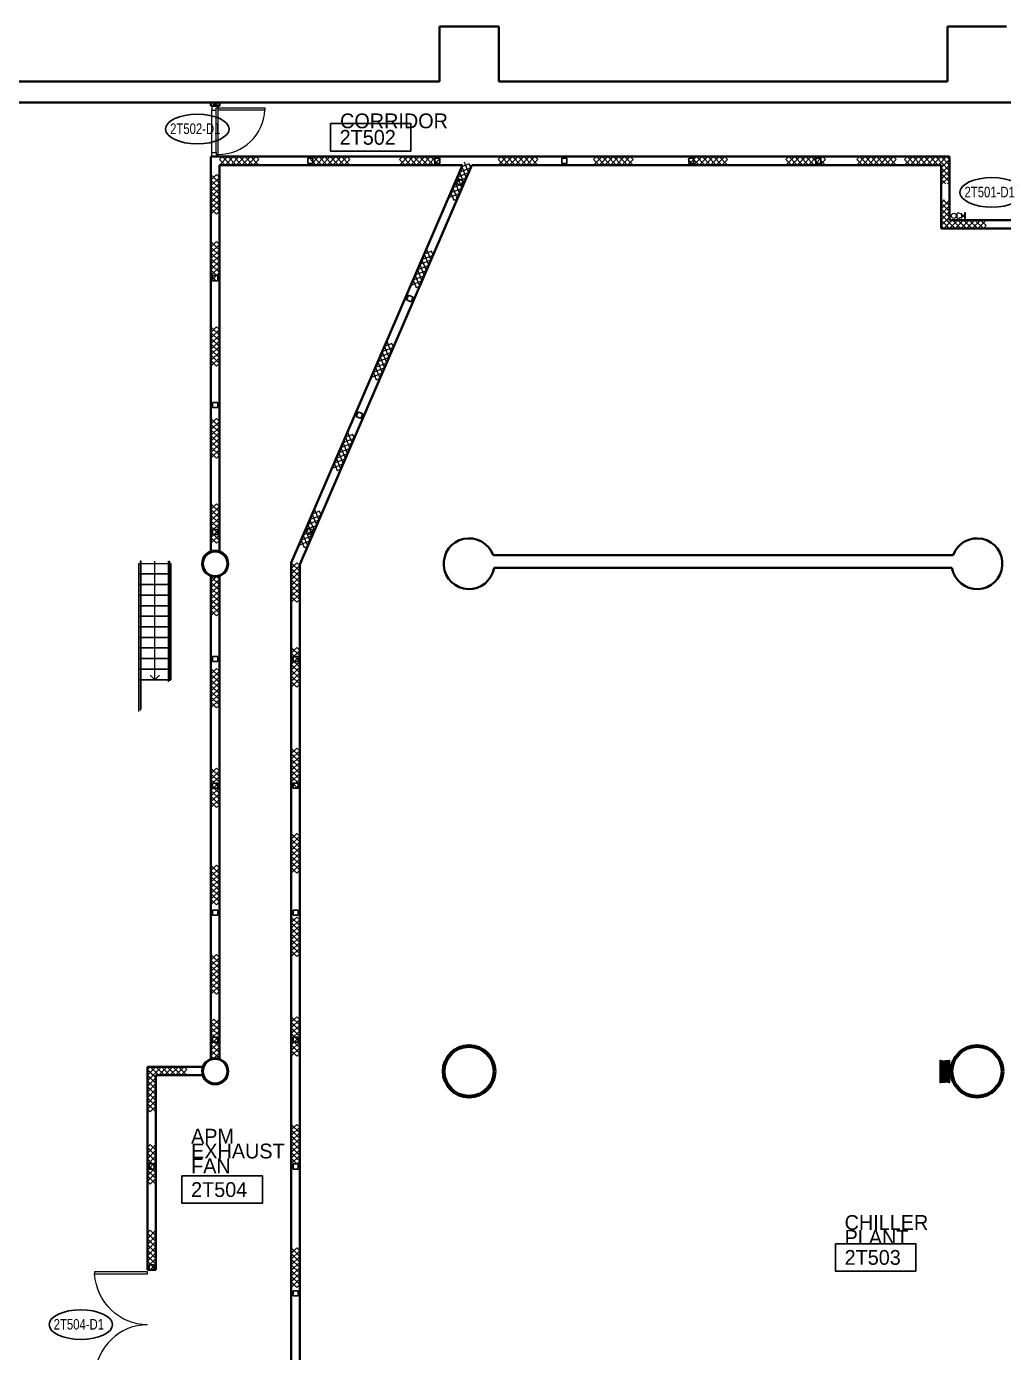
# Model space of a CAD drawing. Header units: metres. Extents: x 1807 to 3745, y 842 to 1968.
# Drawn here: x 3523.54 to 3546.62, y 1493.35 to 1524.7 of the extents above; entities that cross this region are included whole.
import ezdxf
from ezdxf.enums import TextEntityAlignment as Align

# ---------------------------------------------------------------- set-up
doc = ezdxf.new("R2010")
doc.units = ezdxf.units.M
doc.header["$MEASUREMENT"] = 0
doc.linetypes.add('DGN1', pattern=[7.299439, 0, -7.299439])
doc.layers.get('0').update_dxf_attribs({"lineweight": 0})
for name, color, linetype, lineweight in [('Level 1', 7, 'Continuous', 0), ('Level 31', 7, 'Continuous', 0), ('Level 33', 7, 'Continuous', 0), ('Primary Door', 7, 'Continuous', 0), ('TRIRIGA DOOR BOX', 7, 'Continuous', 0)]:
    doc.layers.add(name, color=color, linetype=linetype, lineweight=lineweight)
doc.styles.add('Style-CHAR_FAST_FONT', font='CHAR_FAST_FONT.shx', dxfattribs={"height": 0.2})

# ---------------------------------------------------------------- blocks, each defined once
blk = doc.blocks.new('AnonymusCell_304')
at = {"layer": 'Primary Door', "color": 7, "linetype": 'Continuous', "lineweight": 30}
blk.add_ellipse((0, 0), major_axis=(0.75, 0), ratio=0.466667, dxfattribs=at)
at = {"layer": 'Primary Door', "color": 7, "linetype": 'Continuous', "lineweight": 30, "style": 'Style-CHAR_FAST_FONT', "width": 0.799986}
blk.add_text('2T504-D1', height=0.25, dxfattribs=at).set_placement((-0.643, 0.133), align=Align.TOP_LEFT)
blk = doc.blocks.new('AnonymusCell_308')
at = {"layer": 'Primary Door', "color": 7, "linetype": 'Continuous', "lineweight": 30}
blk.add_ellipse((0, 0), major_axis=(0.75, 0), ratio=0.466667, dxfattribs=at)
at = {"layer": 'Primary Door', "color": 7, "linetype": 'Continuous', "lineweight": 30, "style": 'Style-CHAR_FAST_FONT', "width": 0.799986}
blk.add_text('2T501-D1', height=0.25, dxfattribs=at).set_placement((-0.643, 0.133), align=Align.TOP_LEFT)
blk = doc.blocks.new('AnonymusCell_310')
at = {"layer": 'Primary Door', "color": 7, "linetype": 'Continuous', "lineweight": 30}
blk.add_ellipse((0, 0), major_axis=(0.75, 0), ratio=0.466667, dxfattribs=at)
at = {"layer": 'Primary Door', "color": 7, "linetype": 'Continuous', "lineweight": 30, "style": 'Style-CHAR_FAST_FONT', "width": 0.799986}
blk.add_text('2T502-D1', height=0.25, dxfattribs=at).set_placement((-0.643, 0.133), align=Align.TOP_LEFT)

msp = doc.modelspace()

# ---------------------------------------------------------------- linework, layer by layer
at = {"layer": 'Level 1', "color": 7, "linetype": 'Continuous', "lineweight": 40}
for p, q in [((3533.3, 1523.4), (3533.3, 1524.7)), ((3533.3, 1524.7), (3534.7, 1524.7)), ((3534.7, 1524.7), (3534.7, 1523.4)), ((3545.3, 1523.4), (3545.3, 1524.7)), ((3545.3, 1524.7), (3546.7, 1524.7)), ((3522.7, 1523.4), (3533.3, 1523.4)), ((3534.7, 1523.4), (3545.3, 1523.4)), ((3560.15, 1522.9), (3521.2, 1522.9)), ((3527.9, 1522.825), (3527.9, 1522.9)), ((3528.1, 1522.825), (3528.1, 1522.9)), ((3527.9, 1522.825), (3528.1, 1522.825)), ((3545.35, 1521.625), (3527.9, 1521.625)), ((3527.9, 1521.625), (3527.9, 1512.283)), ((3545.35, 1520.125), (3545.35, 1521.625)), ((3533.848, 1521.425), (3528.1, 1521.425)), ((3528.1, 1521.425), (3528.1, 1512.283)), ((3529.8, 1512.021), (3533.848, 1521.425)), ((3530, 1511.98), (3534.066, 1521.425)), ((3545.15, 1521.425), (3534.066, 1521.425)), ((3545.15, 1519.925), (3545.15, 1521.425)), ((3548.15, 1520.125), (3545.35, 1520.125)), ((3551.35, 1519.925), (3545.15, 1519.925)), ((3534.566, 1512.2), (3545.434, 1512.2)), ((3529.8, 1454.15), (3529.8, 1512.021)), ((3530, 1511.98), (3530, 1454.35)), ((3534.592, 1511.9), (3545.408, 1511.9)), ((3528.1, 1511.698), (3527.9, 1511.698)), ((3527.9, 1511.698), (3527.9, 1500.302)), ((3528.1, 1500.302), (3528.1, 1511.698)), ((3527.9, 1500.302), (3528.1, 1500.302)), ((3526.4, 1500.108), (3527.72, 1500.108)), ((3526.4, 1495.308), (3526.4, 1500.108)), ((3526.6, 1499.909), (3527.714, 1499.909)), ((3526.6, 1499.909), (3526.6, 1495.308)), ((3526.4, 1495.308), (3526.6, 1495.308))]:
    msp.add_line(p, q, dxfattribs=at)
at = {"layer": 'Level 1', "color": 7, "linetype": 'Continuous', "lineweight": 30}
for p, q in [((3528.03, 1522.885), (3527.97, 1522.885)), ((3527.97, 1522.885), (3527.97, 1522.845)), ((3528.03, 1522.845), (3528.03, 1522.885)), ((3527.97, 1522.845), (3528.03, 1522.845)), ((3530.31, 1521.585), (3530.19, 1521.585)), ((3530.19, 1521.585), (3530.19, 1521.465)), ((3530.19, 1521.465), (3530.31, 1521.465)), ((3530.31, 1521.465), (3530.31, 1521.585)), ((3533.31, 1521.585), (3533.19, 1521.585)), ((3533.19, 1521.585), (3533.19, 1521.465)), ((3533.19, 1521.465), (3533.31, 1521.465)), ((3533.31, 1521.465), (3533.31, 1521.585)), ((3536.31, 1521.585), (3536.19, 1521.585)), ((3536.19, 1521.585), (3536.19, 1521.465)), ((3536.19, 1521.465), (3536.31, 1521.465)), ((3536.31, 1521.465), (3536.31, 1521.585)), ((3539.31, 1521.585), (3539.19, 1521.585)), ((3539.19, 1521.585), (3539.19, 1521.465)), ((3539.19, 1521.465), (3539.31, 1521.465)), ((3539.31, 1521.465), (3539.31, 1521.585)), ((3542.31, 1521.585), (3542.19, 1521.585)), ((3542.19, 1521.585), (3542.19, 1521.465)), ((3542.19, 1521.465), (3542.31, 1521.465)), ((3542.31, 1521.465), (3542.31, 1521.585)), ((3533.752, 1521.101), (3533.705, 1520.991)), ((3533.705, 1520.991), (3533.815, 1520.943)), ((3533.862, 1521.054), (3533.752, 1521.101)), ((3533.815, 1520.943), (3533.862, 1521.054)), ((3528.06, 1518.81), (3527.94, 1518.81)), ((3527.94, 1518.81), (3527.94, 1518.69)), ((3528.06, 1518.69), (3528.06, 1518.81)), ((3527.94, 1518.69), (3528.06, 1518.69)), ((3532.566, 1518.345), (3532.519, 1518.235)), ((3532.519, 1518.235), (3532.629, 1518.188)), ((3532.676, 1518.298), (3532.566, 1518.345)), ((3532.629, 1518.188), (3532.676, 1518.298)), ((3528.06, 1515.81), (3527.94, 1515.81)), ((3527.94, 1515.81), (3527.94, 1515.69)), ((3527.94, 1515.69), (3528.06, 1515.69)), ((3528.06, 1515.69), (3528.06, 1515.81)), ((3531.38, 1515.59), (3531.332, 1515.48)), ((3531.332, 1515.48), (3531.443, 1515.432)), ((3531.49, 1515.543), (3531.38, 1515.59)), ((3531.443, 1515.432), (3531.49, 1515.543)), ((3530.195, 1512.838), (3530.148, 1512.727)), ((3530.305, 1512.79), (3530.195, 1512.838)), ((3528.06, 1512.81), (3527.94, 1512.81)), ((3527.94, 1512.81), (3527.94, 1512.69)), ((3527.94, 1512.69), (3528.06, 1512.69)), ((3528.06, 1512.69), (3528.06, 1512.81)), ((3530.148, 1512.727), (3530.258, 1512.68)), ((3530.258, 1512.68), (3530.305, 1512.79)), ((3528.06, 1509.81), (3527.94, 1509.81)), ((3527.94, 1509.81), (3527.94, 1509.69)), ((3528.06, 1509.69), (3528.06, 1509.81)), ((3529.96, 1509.81), (3529.84, 1509.81)), ((3529.84, 1509.81), (3529.84, 1509.69)), ((3529.96, 1509.69), (3529.96, 1509.81)), ((3527.94, 1509.69), (3528.06, 1509.69)), ((3529.84, 1509.69), (3529.96, 1509.69)), ((3528.06, 1506.81), (3527.94, 1506.81)), ((3527.94, 1506.81), (3527.94, 1506.69)), ((3527.94, 1506.69), (3528.06, 1506.69)), ((3528.06, 1506.69), (3528.06, 1506.81)), ((3529.96, 1506.81), (3529.84, 1506.81)), ((3529.84, 1506.81), (3529.84, 1506.69)), ((3529.84, 1506.69), (3529.96, 1506.69)), ((3529.96, 1506.69), (3529.96, 1506.81)), ((3528.06, 1503.81), (3527.94, 1503.81)), ((3527.94, 1503.81), (3527.94, 1503.69)), ((3528.06, 1503.69), (3528.06, 1503.81)), ((3529.96, 1503.81), (3529.84, 1503.81)), ((3529.84, 1503.81), (3529.84, 1503.69)), ((3529.96, 1503.69), (3529.96, 1503.81)), ((3527.94, 1503.69), (3528.06, 1503.69)), ((3529.84, 1503.69), (3529.96, 1503.69)), ((3528.06, 1500.81), (3527.94, 1500.81)), ((3527.94, 1500.81), (3527.94, 1500.69)), ((3527.94, 1500.69), (3528.06, 1500.69)), ((3528.06, 1500.69), (3528.06, 1500.81)), ((3529.96, 1500.81), (3529.84, 1500.81)), ((3529.84, 1500.81), (3529.84, 1500.69)), ((3529.84, 1500.69), (3529.96, 1500.69)), ((3529.96, 1500.69), (3529.96, 1500.81)), ((3545.353, 1499.945), (3545.353, 1500.047)), ((3545.353, 1500.047), (3545.382, 1500.047)), ((3545.382, 1500.047), (3545.382, 1499.945)), ((3545.382, 1499.945), (3545.353, 1499.945)), ((3526.56, 1497.81), (3526.44, 1497.81)), ((3526.44, 1497.81), (3526.44, 1497.69)), ((3526.56, 1497.69), (3526.56, 1497.81)), ((3529.96, 1497.81), (3529.84, 1497.81)), ((3529.84, 1497.81), (3529.84, 1497.69)), ((3529.96, 1497.69), (3529.96, 1497.81)), ((3526.44, 1497.69), (3526.56, 1497.69)), ((3529.84, 1497.69), (3529.96, 1497.69)), ((3526.56, 1495.428), (3526.44, 1495.428)), ((3526.44, 1495.428), (3526.44, 1495.308)), ((3526.44, 1495.308), (3526.56, 1495.308)), ((3526.56, 1495.308), (3526.56, 1495.428)), ((3529.96, 1494.81), (3529.84, 1494.81)), ((3529.84, 1494.81), (3529.84, 1494.69)), ((3529.84, 1494.69), (3529.96, 1494.69)), ((3529.96, 1494.69), (3529.96, 1494.81))]:
    msp.add_line(p, q, dxfattribs=at)
at = {"layer": 'Level 1', "color": 7, "linetype": 'Continuous', "lineweight": 0}
for p, q in [((3528.075, 1522.825), (3527.925, 1522.825)), ((3527.925, 1522.825), (3527.925, 1522.725)), ((3528.075, 1522.825), (3527.925, 1522.825)), ((3527.925, 1522.825), (3527.925, 1522.725)), ((3527.925, 1521.725), (3527.925, 1522.725)), ((3527.925, 1522.725), (3528.025, 1522.725)), ((3527.925, 1522.725), (3528.025, 1522.725)), ((3528.025, 1522.725), (3528.025, 1522.775)), ((3528.025, 1522.775), (3528.075, 1522.775)), ((3528.025, 1522.725), (3528.025, 1522.775)), ((3528.025, 1522.775), (3528.075, 1522.775)), ((3528.025, 1521.725), (3528.025, 1522.725)), ((3528.075, 1522.775), (3528.075, 1522.825)), ((3528.075, 1522.775), (3528.075, 1522.825)), ((3528.075, 1521.625), (3528.075, 1522.775)), ((3528.075, 1522.775), (3529.175, 1522.775)), ((3528.075, 1522.725), (3528.075, 1522.775)), ((3529.175, 1522.725), (3528.075, 1522.725)), ((3529.175, 1522.775), (3529.175, 1522.725)), ((3527.925, 1521.625), (3527.925, 1521.725)), ((3527.925, 1521.725), (3528.025, 1521.725)), ((3527.925, 1521.625), (3527.925, 1521.725)), ((3527.925, 1521.725), (3528.025, 1521.725)), ((3528.075, 1521.625), (3527.925, 1521.625)), ((3528.075, 1521.625), (3527.925, 1521.625)), ((3528.025, 1521.725), (3528.025, 1521.675)), ((3528.025, 1521.725), (3528.025, 1521.675)), ((3528.025, 1521.675), (3528.075, 1521.675)), ((3528.025, 1521.675), (3528.075, 1521.675)), ((3528.075, 1521.675), (3528.075, 1521.625)), ((3528.075, 1521.675), (3528.075, 1521.625)), ((3528.1, 1521.425), (3528.3, 1521.625)), ((3528.167, 1521.625), (3528.1, 1521.558)), ((3528.367, 1521.425), (3528.167, 1521.625)), ((3528.233, 1521.425), (3528.433, 1521.625)), ((3528.3, 1521.625), (3528.5, 1521.425)), ((3528.567, 1521.625), (3528.367, 1521.425)), ((3528.433, 1521.625), (3528.633, 1521.425)), ((3528.5, 1521.425), (3528.7, 1521.625)), ((3528.767, 1521.425), (3528.567, 1521.625)), ((3528.633, 1521.425), (3528.833, 1521.625)), ((3528.7, 1521.625), (3528.9, 1521.425)), ((3528.967, 1521.625), (3528.767, 1521.425)), ((3528.833, 1521.625), (3529.033, 1521.425)), ((3529.033, 1521.558), (3528.967, 1521.625)), ((3530.25, 1521.425), (3530.45, 1521.625)), ((3530.317, 1521.625), (3530.25, 1521.558)), ((3530.517, 1521.425), (3530.317, 1521.625)), ((3530.383, 1521.425), (3530.583, 1521.625)), ((3530.45, 1521.625), (3530.65, 1521.425)), ((3530.717, 1521.625), (3530.517, 1521.425)), ((3530.583, 1521.625), (3530.783, 1521.425)), ((3530.65, 1521.425), (3530.85, 1521.625)), ((3530.917, 1521.425), (3530.717, 1521.625)), ((3530.783, 1521.425), (3530.983, 1521.625)), ((3530.85, 1521.625), (3531.05, 1521.425)), ((3531.117, 1521.625), (3530.917, 1521.425)), ((3530.983, 1521.625), (3531.183, 1521.425)), ((3531.183, 1521.558), (3531.117, 1521.625)), ((3532.357, 1521.425), (3532.557, 1521.625)), ((3532.423, 1521.625), (3532.357, 1521.558)), ((3532.623, 1521.425), (3532.423, 1521.625)), ((3532.49, 1521.425), (3532.69, 1521.625)), ((3532.557, 1521.625), (3532.757, 1521.425)), ((3532.823, 1521.625), (3532.623, 1521.425)), ((3532.69, 1521.625), (3532.89, 1521.425)), ((3532.757, 1521.425), (3532.957, 1521.625)), ((3533.023, 1521.425), (3532.823, 1521.625)), ((3532.89, 1521.425), (3533.09, 1521.625)), ((3532.957, 1521.625), (3533.157, 1521.425)), ((3533.223, 1521.625), (3533.023, 1521.425)), ((3533.09, 1521.625), (3533.29, 1521.425)), ((3533.29, 1521.558), (3533.223, 1521.625)), ((3534.69, 1521.425), (3534.89, 1521.625)), ((3534.757, 1521.625), (3534.69, 1521.558)), ((3534.957, 1521.425), (3534.757, 1521.625)), ((3534.824, 1521.425), (3535.024, 1521.625)), ((3534.89, 1521.625), (3535.09, 1521.425)), ((3535.157, 1521.625), (3534.957, 1521.425)), ((3535.024, 1521.625), (3535.224, 1521.425)), ((3535.09, 1521.425), (3535.29, 1521.625)), ((3535.357, 1521.425), (3535.157, 1521.625)), ((3535.224, 1521.425), (3535.424, 1521.625)), ((3535.29, 1521.625), (3535.49, 1521.425)), ((3535.557, 1521.625), (3535.357, 1521.425)), ((3535.424, 1521.625), (3535.624, 1521.425)), ((3535.624, 1521.558), (3535.557, 1521.625)), ((3536.941, 1521.425), (3537.141, 1521.625)), ((3537.008, 1521.625), (3536.941, 1521.558)), ((3537.208, 1521.425), (3537.008, 1521.625)), ((3537.075, 1521.425), (3537.275, 1521.625)), ((3537.141, 1521.625), (3537.341, 1521.425)), ((3537.408, 1521.625), (3537.208, 1521.425)), ((3537.275, 1521.625), (3537.475, 1521.425)), ((3537.341, 1521.425), (3537.541, 1521.625)), ((3537.608, 1521.425), (3537.408, 1521.625)), ((3537.475, 1521.425), (3537.675, 1521.625)), ((3537.541, 1521.625), (3537.741, 1521.425)), ((3537.808, 1521.625), (3537.608, 1521.425)), ((3537.675, 1521.625), (3537.875, 1521.425)), ((3537.875, 1521.558), (3537.808, 1521.625)), ((3539.172, 1521.425), (3539.372, 1521.625)), ((3539.239, 1521.625), (3539.172, 1521.558)), ((3539.439, 1521.425), (3539.239, 1521.625)), ((3539.305, 1521.425), (3539.505, 1521.625)), ((3539.372, 1521.625), (3539.572, 1521.425)), ((3539.639, 1521.625), (3539.439, 1521.425)), ((3539.505, 1521.625), (3539.705, 1521.425)), ((3539.572, 1521.425), (3539.772, 1521.625)), ((3539.839, 1521.425), (3539.639, 1521.625)), ((3539.705, 1521.425), (3539.905, 1521.625)), ((3539.772, 1521.625), (3539.972, 1521.425)), ((3540.039, 1521.625), (3539.839, 1521.425)), ((3539.905, 1521.625), (3540.105, 1521.425)), ((3540.105, 1521.558), (3540.039, 1521.625)), ((3541.485, 1521.425), (3541.685, 1521.625)), ((3541.552, 1521.625), (3541.485, 1521.558)), ((3541.752, 1521.425), (3541.552, 1521.625)), ((3541.618, 1521.425), (3541.818, 1521.625)), ((3541.685, 1521.625), (3541.885, 1521.425)), ((3541.952, 1521.625), (3541.752, 1521.425)), ((3541.818, 1521.625), (3542.018, 1521.425)), ((3541.885, 1521.425), (3542.085, 1521.625)), ((3542.152, 1521.425), (3541.952, 1521.625)), ((3542.018, 1521.425), (3542.218, 1521.625)), ((3542.085, 1521.625), (3542.285, 1521.425)), ((3542.352, 1521.625), (3542.152, 1521.425)), ((3542.218, 1521.625), (3542.418, 1521.425)), ((3542.418, 1521.558), (3542.352, 1521.625)), ((3543.158, 1521.425), (3543.358, 1521.625)), ((3543.225, 1521.625), (3543.158, 1521.558)), ((3543.425, 1521.425), (3543.225, 1521.625)), ((3543.291, 1521.425), (3543.491, 1521.625)), ((3543.358, 1521.625), (3543.558, 1521.425)), ((3543.625, 1521.625), (3543.425, 1521.425)), ((3543.491, 1521.625), (3543.691, 1521.425)), ((3543.558, 1521.425), (3543.758, 1521.625)), ((3543.825, 1521.425), (3543.625, 1521.625)), ((3543.691, 1521.425), (3543.891, 1521.625)), ((3543.758, 1521.625), (3543.958, 1521.425)), ((3544.025, 1521.625), (3543.825, 1521.425)), ((3543.891, 1521.625), (3544.091, 1521.425)), ((3544.091, 1521.558), (3544.025, 1521.625)), ((3544.283, 1521.425), (3544.483, 1521.625)), ((3544.35, 1521.625), (3544.283, 1521.558)), ((3544.55, 1521.425), (3544.35, 1521.625)), ((3544.417, 1521.425), (3544.617, 1521.625)), ((3544.483, 1521.625), (3544.683, 1521.425)), ((3544.75, 1521.625), (3544.55, 1521.425)), ((3544.617, 1521.625), (3544.817, 1521.425)), ((3544.683, 1521.425), (3544.883, 1521.625)), ((3544.95, 1521.425), (3544.75, 1521.625)), ((3544.817, 1521.425), (3545.017, 1521.625)), ((3544.883, 1521.625), (3545.083, 1521.425)), ((3545.15, 1521.625), (3544.95, 1521.425)), ((3545.017, 1521.625), (3545.217, 1521.425)), ((3545.217, 1521.558), (3545.15, 1521.625)), ((3545.15, 1521.625), (3545.35, 1521.425)), ((3545.283, 1521.625), (3545.15, 1521.492)), ((3545.35, 1521.558), (3545.283, 1521.625)), ((3528.1, 1521.558), (3528.233, 1521.425)), ((3528.9, 1521.425), (3529.033, 1521.558)), ((3530.25, 1521.558), (3530.383, 1521.425)), ((3531.05, 1521.425), (3531.183, 1521.558)), ((3532.357, 1521.558), (3532.49, 1521.425)), ((3533.157, 1521.425), (3533.29, 1521.558)), ((3533.777, 1521.259), (3534.04, 1521.364)), ((3534.005, 1521.451), (3533.829, 1521.382)), ((3533.829, 1521.382), (3533.934, 1521.119)), ((3533.882, 1521.504), (3533.987, 1521.241)), ((3534.04, 1521.364), (3534.005, 1521.451)), ((3534.69, 1521.558), (3534.824, 1521.425)), ((3535.49, 1521.425), (3535.624, 1521.558)), ((3536.941, 1521.558), (3537.075, 1521.425)), ((3537.741, 1521.425), (3537.875, 1521.558)), ((3539.172, 1521.558), (3539.305, 1521.425)), ((3539.972, 1521.425), (3540.105, 1521.558)), ((3541.485, 1521.558), (3541.618, 1521.425)), ((3542.285, 1521.425), (3542.418, 1521.558)), ((3543.158, 1521.558), (3543.291, 1521.425)), ((3543.958, 1521.425), (3544.091, 1521.558)), ((3544.283, 1521.558), (3544.417, 1521.425)), ((3545.083, 1521.425), (3545.217, 1521.558)), ((3545.15, 1521.358), (3545.35, 1521.558)), ((3545.15, 1521.492), (3545.35, 1521.292)), ((3545.35, 1521.425), (3545.15, 1521.225)), ((3545.35, 1521.158), (3545.15, 1521.358)), ((3545.35, 1521.292), (3545.15, 1521.092)), ((3527.9, 1521.2), (3528.1, 1521)), ((3528.033, 1521.2), (3527.9, 1521.067)), ((3527.9, 1520.933), (3528.1, 1521.133)), ((3527.9, 1521.067), (3528.1, 1520.867)), ((3528.1, 1521), (3527.9, 1520.8)), ((3528.1, 1521.133), (3528.033, 1521.2)), ((3533.619, 1520.892), (3533.881, 1520.996)), ((3533.934, 1521.119), (3533.671, 1521.014)), ((3533.671, 1521.014), (3533.776, 1520.751)), ((3533.987, 1521.241), (3533.724, 1521.137)), ((3533.724, 1521.137), (3533.829, 1520.874)), ((3533.881, 1520.996), (3533.777, 1521.259)), ((3545.15, 1521.225), (3545.35, 1521.025)), ((3545.15, 1521.092), (3545.264, 1520.978)), ((3545.17, 1520.978), (3545.35, 1521.158)), ((3545.35, 1521.025), (3545.303, 1520.978)), ((3528.1, 1520.733), (3527.9, 1520.933)), ((3528.1, 1520.867), (3527.9, 1520.667)), ((3527.9, 1520.8), (3528.1, 1520.6)), ((3527.9, 1520.533), (3528.1, 1520.733)), ((3527.9, 1520.667), (3528.1, 1520.467)), ((3533.776, 1520.751), (3533.513, 1520.647)), ((3533.829, 1520.874), (3533.566, 1520.769)), ((3533.566, 1520.769), (3533.636, 1520.594)), ((3533.723, 1520.629), (3533.619, 1520.892)), ((3528.1, 1520.6), (3527.9, 1520.4)), ((3528.1, 1520.333), (3527.9, 1520.533)), ((3528.1, 1520.467), (3527.9, 1520.267)), ((3527.9, 1520.4), (3528.033, 1520.267)), ((3533.636, 1520.594), (3533.723, 1520.629)), ((3545.15, 1520.525), (3545.231, 1520.606)), ((3545.35, 1520.592), (3545.15, 1520.392)), ((3545.35, 1520.325), (3545.15, 1520.525)), ((3545.15, 1520.258), (3545.35, 1520.458)), ((3545.15, 1520.392), (3545.35, 1520.192)), ((3545.35, 1520.458), (3545.202, 1520.606)), ((3545.336, 1520.606), (3545.35, 1520.592)), ((3528.033, 1520.267), (3528.1, 1520.333)), ((3545.15, 1520.125), (3545.35, 1520.325)), ((3545.35, 1520.058), (3545.15, 1520.258)), ((3545.35, 1520.192), (3545.15, 1519.992)), ((3545.35, 1519.925), (3545.15, 1520.125)), ((3545.217, 1519.925), (3545.35, 1520.058)), ((3545.417, 1520.125), (3545.283, 1519.992)), ((3545.483, 1519.925), (3545.283, 1520.125)), ((3545.35, 1519.925), (3545.55, 1520.125)), ((3545.617, 1519.925), (3545.417, 1520.125)), ((3545.683, 1520.125), (3545.483, 1519.925)), ((3545.496, 1520.264), (3545.513, 1520.264)), ((3545.513, 1520.187), (3545.496, 1520.187)), ((3545.515, 1520.272), (3545.515, 1520.273)), ((3545.515, 1520.273), (3545.53, 1520.273)), ((3545.53, 1520.244), (3545.515, 1520.244)), ((3545.53, 1520.207), (3545.515, 1520.207)), ((3545.53, 1520.178), (3545.515, 1520.178)), ((3545.55, 1520.125), (3545.75, 1519.925)), ((3545.817, 1520.125), (3545.617, 1519.925)), ((3545.64, 1520.273), (3545.63, 1520.273)), ((3545.63, 1520.273), (3545.63, 1520.178)), ((3545.63, 1520.178), (3545.64, 1520.178)), ((3545.64, 1520.178), (3545.64, 1520.273)), ((3545.652, 1520.247), (3545.64, 1520.247)), ((3545.64, 1520.247), (3545.64, 1520.203)), ((3545.652, 1520.236), (3545.64, 1520.236)), ((3545.652, 1520.215), (3545.64, 1520.215)), ((3545.64, 1520.203), (3545.649, 1520.203)), ((3545.672, 1520.237), (3545.672, 1520.233)), ((3545.707, 1520.233), (3545.672, 1520.233)), ((3545.672, 1520.233), (3545.672, 1520.217)), ((3545.672, 1520.217), (3545.672, 1520.213)), ((3545.672, 1520.217), (3545.707, 1520.217)), ((3545.883, 1519.925), (3545.683, 1520.125)), ((3545.727, 1520.293), (3545.707, 1520.293)), ((3545.707, 1520.293), (3545.707, 1520.158)), ((3545.707, 1520.217), (3545.707, 1520.233)), ((3545.707, 1520.158), (3545.727, 1520.158)), ((3545.727, 1520.158), (3545.727, 1520.293)), ((3545.75, 1519.925), (3545.95, 1520.125)), ((3546.017, 1519.925), (3545.817, 1520.125)), ((3546.083, 1520.125), (3545.883, 1519.925)), ((3545.95, 1520.125), (3546.15, 1519.925)), ((3546.217, 1520.125), (3546.017, 1519.925)), ((3546.217, 1519.992), (3546.083, 1520.125)), ((3545.15, 1519.992), (3545.217, 1519.925)), ((3545.283, 1519.992), (3545.35, 1519.925)), ((3546.15, 1519.925), (3546.217, 1519.992)), ((3527.9, 1519.616), (3528.1, 1519.416)), ((3528.033, 1519.616), (3527.9, 1519.483)), ((3527.9, 1519.35), (3528.1, 1519.55)), ((3527.9, 1519.483), (3528.1, 1519.283)), ((3528.1, 1519.416), (3527.9, 1519.216)), ((3528.1, 1519.55), (3528.033, 1519.616)), ((3532.993, 1519.438), (3533.098, 1519.176)), ((3528.1, 1519.15), (3527.9, 1519.35)), ((3528.1, 1519.283), (3527.9, 1519.083)), ((3527.9, 1519.216), (3528.1, 1519.016)), ((3527.9, 1518.95), (3528.1, 1519.15)), ((3533.098, 1519.176), (3532.835, 1519.071)), ((3532.887, 1519.193), (3533.15, 1519.298)), ((3532.992, 1518.931), (3532.887, 1519.193)), ((3533.115, 1519.386), (3532.94, 1519.316)), ((3532.94, 1519.316), (3533.045, 1519.053)), ((3533.15, 1519.298), (3533.115, 1519.386)), ((3527.9, 1519.083), (3528.1, 1518.883)), ((3528.1, 1519.016), (3527.9, 1518.816)), ((3528.1, 1518.75), (3527.9, 1518.95)), ((3528.1, 1518.883), (3527.9, 1518.683)), ((3527.9, 1518.816), (3528.033, 1518.683)), ((3532.939, 1518.808), (3532.677, 1518.704)), ((3532.729, 1518.826), (3532.992, 1518.931)), ((3532.834, 1518.563), (3532.729, 1518.826)), ((3533.045, 1519.053), (3532.782, 1518.948)), ((3532.782, 1518.948), (3532.887, 1518.686)), ((3532.835, 1519.071), (3532.939, 1518.808)), ((3528.033, 1518.683), (3528.1, 1518.75)), ((3532.887, 1518.686), (3532.624, 1518.581)), ((3532.677, 1518.704), (3532.746, 1518.528)), ((3532.746, 1518.528), (3532.834, 1518.563)), ((3527.9, 1517.601), (3528.1, 1517.401)), ((3528.033, 1517.601), (3527.9, 1517.468)), ((3527.9, 1517.335), (3528.1, 1517.535)), ((3528.1, 1517.535), (3528.033, 1517.601)), ((3527.9, 1517.468), (3528.1, 1517.268)), ((3528.1, 1517.401), (3527.9, 1517.201)), ((3528.1, 1517.135), (3527.9, 1517.335)), ((3528.1, 1517.268), (3527.9, 1517.068)), ((3532.055, 1517.259), (3532.159, 1516.996)), ((3527.9, 1517.201), (3528.1, 1517.001)), ((3527.9, 1516.935), (3528.1, 1517.135)), ((3527.9, 1517.068), (3528.1, 1516.868)), ((3528.1, 1517.001), (3527.9, 1516.801)), ((3528.1, 1516.735), (3527.9, 1516.935)), ((3532.159, 1516.996), (3531.896, 1516.891)), ((3531.949, 1517.014), (3532.212, 1517.118)), ((3532.054, 1516.751), (3531.949, 1517.014)), ((3532.177, 1517.206), (3532.002, 1517.136)), ((3532.002, 1517.136), (3532.107, 1516.873)), ((3532.212, 1517.118), (3532.177, 1517.206)), ((3528.1, 1516.868), (3527.9, 1516.668)), ((3527.9, 1516.801), (3528.033, 1516.668)), ((3528.033, 1516.668), (3528.1, 1516.735)), ((3532.001, 1516.628), (3531.738, 1516.524)), ((3531.791, 1516.646), (3532.054, 1516.751)), ((3531.896, 1516.384), (3531.791, 1516.646)), ((3532.107, 1516.873), (3531.844, 1516.769)), ((3531.844, 1516.769), (3531.948, 1516.506)), ((3531.896, 1516.891), (3532.001, 1516.628)), ((3531.948, 1516.506), (3531.686, 1516.401)), ((3531.738, 1516.524), (3531.808, 1516.349)), ((3531.808, 1516.349), (3531.896, 1516.384)), ((3527.9, 1515.432), (3528.1, 1515.232)), ((3528.033, 1515.432), (3527.9, 1515.299)), ((3527.9, 1515.166), (3528.1, 1515.366)), ((3528.1, 1515.366), (3528.033, 1515.432)), ((3527.9, 1515.299), (3528.1, 1515.099)), ((3528.1, 1515.232), (3527.9, 1515.032)), ((3528.1, 1514.966), (3527.9, 1515.166)), ((3528.1, 1515.099), (3527.9, 1514.899)), ((3527.9, 1515.032), (3528.1, 1514.832)), ((3531.252, 1515.058), (3531.077, 1514.988)), ((3531.13, 1515.11), (3531.234, 1514.848)), ((3531.287, 1514.97), (3531.252, 1515.058)), ((3527.9, 1514.766), (3528.1, 1514.966)), ((3527.9, 1514.899), (3528.1, 1514.699)), ((3528.1, 1514.832), (3527.9, 1514.632)), ((3528.1, 1514.566), (3527.9, 1514.766)), ((3531.182, 1514.725), (3530.919, 1514.62)), ((3531.234, 1514.848), (3530.972, 1514.743)), ((3530.972, 1514.743), (3531.076, 1514.48)), ((3531.024, 1514.865), (3531.287, 1514.97)), ((3531.129, 1514.603), (3531.024, 1514.865)), ((3531.077, 1514.988), (3531.182, 1514.725)), ((3528.1, 1514.699), (3527.9, 1514.499)), ((3527.9, 1514.632), (3528.033, 1514.499)), ((3528.033, 1514.499), (3528.1, 1514.566)), ((3531.076, 1514.48), (3530.814, 1514.376)), ((3530.866, 1514.498), (3531.129, 1514.603)), ((3530.971, 1514.235), (3530.866, 1514.498)), ((3530.919, 1514.62), (3531.024, 1514.358)), ((3531.024, 1514.358), (3530.761, 1514.253)), ((3530.814, 1514.376), (3530.883, 1514.2)), ((3530.883, 1514.2), (3530.971, 1514.235)), ((3527.9, 1513.417), (3528.1, 1513.217)), ((3528.033, 1513.417), (3527.9, 1513.284)), ((3527.9, 1513.151), (3528.1, 1513.351)), ((3527.9, 1513.284), (3528.1, 1513.084)), ((3528.1, 1513.217), (3527.9, 1513.017)), ((3528.1, 1512.951), (3527.9, 1513.151)), ((3528.1, 1513.351), (3528.033, 1513.417)), ((3530.241, 1513.046), (3530.504, 1513.151)), ((3530.469, 1513.239), (3530.294, 1513.169)), ((3530.294, 1513.169), (3530.399, 1512.906)), ((3530.347, 1513.291), (3530.451, 1513.029)), ((3530.504, 1513.151), (3530.469, 1513.239)), ((3528.1, 1513.084), (3527.9, 1512.884)), ((3527.9, 1513.017), (3528.1, 1512.817)), ((3527.9, 1512.751), (3528.1, 1512.951)), ((3527.9, 1512.884), (3528.1, 1512.684)), ((3530.399, 1512.906), (3530.136, 1512.802)), ((3530.451, 1513.029), (3530.189, 1512.924)), ((3530.189, 1512.924), (3530.293, 1512.661)), ((3530.346, 1512.784), (3530.241, 1513.046)), ((3528.1, 1512.817), (3527.9, 1512.617)), ((3528.1, 1512.551), (3527.9, 1512.751)), ((3528.1, 1512.684), (3527.9, 1512.484)), ((3527.9, 1512.617), (3528.033, 1512.484)), ((3528.033, 1512.484), (3528.1, 1512.551)), ((3530.241, 1512.539), (3529.978, 1512.434)), ((3530.293, 1512.661), (3530.031, 1512.557)), ((3530.031, 1512.557), (3530.1, 1512.381)), ((3530.083, 1512.679), (3530.346, 1512.784)), ((3530.188, 1512.416), (3530.083, 1512.679)), ((3530.136, 1512.802), (3530.241, 1512.539)), ((3530.1, 1512.381), (3530.188, 1512.416)), ((3526.2, 1511.758), (3526.2, 1512.008)), ((3526.2, 1512.008), (3526.95, 1512.008)), ((3526.25, 1512.058), (3526.225, 1512.058)), ((3526.225, 1512.058), (3526.225, 1508.533)), ((3526.25, 1508.558), (3526.25, 1512.058)), ((3526.575, 1509.258), (3526.575, 1512.058)), ((3526.9, 1509.208), (3526.9, 1512.058)), ((3526.9, 1512.058), (3526.925, 1512.058)), ((3526.925, 1512.058), (3526.925, 1509.233)), ((3526.95, 1512.008), (3526.95, 1511.758)), ((3529.8, 1512.021), (3530, 1511.821)), ((3529.933, 1512.021), (3529.8, 1511.888)), ((3529.8, 1511.754), (3530, 1511.954)), ((3529.8, 1511.888), (3530, 1511.688)), ((3530, 1511.954), (3529.933, 1512.021)), ((3526.2, 1511.508), (3526.2, 1511.758)), ((3526.2, 1511.758), (3526.95, 1511.758)), ((3526.95, 1511.758), (3526.2, 1511.758)), ((3526.95, 1511.758), (3526.95, 1511.508)), ((3527.9, 1511.698), (3528.1, 1511.498)), ((3528.033, 1511.698), (3527.9, 1511.565)), ((3527.9, 1511.432), (3528.1, 1511.632)), ((3528.1, 1511.632), (3528.033, 1511.698)), ((3530, 1511.821), (3529.8, 1511.621)), ((3530, 1511.554), (3529.8, 1511.754)), ((3530, 1511.688), (3529.8, 1511.488)), ((3529.8, 1511.621), (3530, 1511.421)), ((3526.2, 1511.258), (3526.2, 1511.508)), ((3526.2, 1511.508), (3526.95, 1511.508)), ((3526.95, 1511.508), (3526.2, 1511.508)), ((3526.95, 1511.508), (3526.95, 1511.258)), ((3527.9, 1511.565), (3528.1, 1511.365)), ((3528.1, 1511.498), (3527.9, 1511.298)), ((3528.1, 1511.232), (3527.9, 1511.432)), ((3528.1, 1511.365), (3527.9, 1511.165)), ((3527.9, 1511.298), (3528.1, 1511.098)), ((3529.8, 1511.354), (3530, 1511.554)), ((3529.8, 1511.488), (3530, 1511.288)), ((3530, 1511.421), (3529.8, 1511.221)), ((3530, 1511.154), (3529.8, 1511.354)), ((3530, 1511.288), (3529.8, 1511.088)), ((3526.2, 1511.008), (3526.2, 1511.258)), ((3526.2, 1511.258), (3526.95, 1511.258)), ((3526.95, 1511.258), (3526.2, 1511.258)), ((3526.2, 1510.758), (3526.2, 1511.008)), ((3526.2, 1511.008), (3526.95, 1511.008)), ((3526.95, 1511.008), (3526.2, 1511.008)), ((3526.95, 1511.258), (3526.95, 1511.008)), ((3526.95, 1511.008), (3526.95, 1510.758)), ((3527.9, 1511.032), (3528.1, 1511.232)), ((3527.9, 1511.165), (3528.1, 1510.965)), ((3528.1, 1511.098), (3527.9, 1510.898)), ((3528.1, 1510.832), (3527.9, 1511.032)), ((3528.1, 1510.965), (3527.9, 1510.765)), ((3529.8, 1511.221), (3529.933, 1511.088)), ((3529.933, 1511.088), (3530, 1511.154)), ((3526.2, 1510.508), (3526.2, 1510.758)), ((3526.2, 1510.758), (3526.95, 1510.758)), ((3526.95, 1510.758), (3526.2, 1510.758)), ((3526.95, 1510.758), (3526.95, 1510.508)), ((3527.9, 1510.898), (3528.033, 1510.765)), ((3528.033, 1510.765), (3528.1, 1510.832)), ((3526.2, 1510.258), (3526.2, 1510.508)), ((3526.2, 1510.508), (3526.95, 1510.508)), ((3526.95, 1510.508), (3526.2, 1510.508)), ((3526.95, 1510.508), (3526.95, 1510.258)), ((3526.2, 1510.008), (3526.2, 1510.258)), ((3526.2, 1510.258), (3526.95, 1510.258)), ((3526.95, 1510.258), (3526.2, 1510.258)), ((3526.2, 1509.758), (3526.2, 1510.008)), ((3526.2, 1510.008), (3526.95, 1510.008)), ((3526.95, 1510.008), (3526.2, 1510.008)), ((3526.95, 1510.258), (3526.95, 1510.008)), ((3526.95, 1510.008), (3526.95, 1509.758)), ((3529.8, 1510.019), (3530, 1509.819)), ((3529.933, 1510.019), (3529.8, 1509.885)), ((3530, 1509.952), (3529.933, 1510.019)), ((3526.2, 1509.508), (3526.2, 1509.758)), ((3526.2, 1509.758), (3526.95, 1509.758)), ((3526.95, 1509.758), (3526.2, 1509.758)), ((3526.95, 1509.758), (3526.95, 1509.508)), ((3529.8, 1509.752), (3530, 1509.952)), ((3529.8, 1509.885), (3530, 1509.685)), ((3530, 1509.819), (3529.8, 1509.619)), ((3530, 1509.552), (3529.8, 1509.752)), ((3526.2, 1509.258), (3526.2, 1509.508)), ((3526.2, 1509.508), (3526.95, 1509.508)), ((3526.95, 1509.508), (3526.2, 1509.508)), ((3526.95, 1509.508), (3526.95, 1509.258)), ((3527.9, 1509.523), (3528.1, 1509.323)), ((3528.033, 1509.523), (3527.9, 1509.39)), ((3527.9, 1509.256), (3528.1, 1509.456)), ((3527.9, 1509.39), (3528.1, 1509.19)), ((3528.1, 1509.456), (3528.033, 1509.523)), ((3530, 1509.685), (3529.8, 1509.485)), ((3529.8, 1509.619), (3530, 1509.419)), ((3529.8, 1509.352), (3530, 1509.552)), ((3529.8, 1509.485), (3530, 1509.285)), ((3530, 1509.419), (3529.8, 1509.219)), ((3526.95, 1509.258), (3526.2, 1509.258)), ((3526.2, 1508.508), (3526.2, 1509.258)), ((3526.2, 1509.258), (3526.95, 1509.258)), ((3526.575, 1509.258), (3526.464, 1509.369)), ((3526.575, 1509.258), (3526.686, 1509.369)), ((3528.1, 1509.323), (3527.9, 1509.123)), ((3528.1, 1509.056), (3527.9, 1509.256)), ((3528.1, 1509.19), (3527.9, 1508.99)), ((3527.9, 1509.123), (3528.1, 1508.923)), ((3530, 1509.152), (3529.8, 1509.352)), ((3530, 1509.285), (3529.8, 1509.085)), ((3529.8, 1509.219), (3529.933, 1509.085)), ((3529.933, 1509.085), (3530, 1509.152)), ((3527.9, 1508.856), (3528.1, 1509.056)), ((3527.9, 1508.99), (3528.1, 1508.79)), ((3528.1, 1508.923), (3527.9, 1508.723)), ((3528.1, 1508.656), (3527.9, 1508.856)), ((3528.1, 1508.79), (3527.9, 1508.59)), ((3527.9, 1508.723), (3528.033, 1508.59)), ((3528.033, 1508.59), (3528.1, 1508.656)), ((3529.8, 1507.643), (3530, 1507.443)), ((3529.933, 1507.643), (3529.8, 1507.51)), ((3529.8, 1507.377), (3530, 1507.577)), ((3529.8, 1507.51), (3530, 1507.31)), ((3530, 1507.577), (3529.933, 1507.643)), ((3530, 1507.443), (3529.8, 1507.243)), ((3530, 1507.177), (3529.8, 1507.377)), ((3530, 1507.31), (3529.8, 1507.11)), ((3529.8, 1507.243), (3530, 1507.043)), ((3527.9, 1507.169), (3528.1, 1506.969)), ((3528.033, 1507.169), (3527.9, 1507.036)), ((3527.9, 1506.902), (3528.1, 1507.102)), ((3527.9, 1507.036), (3528.1, 1506.836)), ((3528.1, 1506.969), (3527.9, 1506.769)), ((3528.1, 1506.702), (3527.9, 1506.902)), ((3528.1, 1507.102), (3528.033, 1507.169)), ((3529.8, 1506.977), (3530, 1507.177)), ((3529.8, 1507.11), (3530, 1506.91)), ((3530, 1507.043), (3529.8, 1506.843)), ((3530, 1506.777), (3529.8, 1506.977)), ((3530, 1506.91), (3529.8, 1506.71)), ((3528.1, 1506.836), (3527.9, 1506.636)), ((3527.9, 1506.769), (3528.1, 1506.569)), ((3527.9, 1506.502), (3528.1, 1506.702)), ((3527.9, 1506.636), (3528.1, 1506.436)), ((3528.1, 1506.569), (3527.9, 1506.369)), ((3529.8, 1506.843), (3529.933, 1506.71)), ((3529.933, 1506.71), (3530, 1506.777)), ((3528.1, 1506.302), (3527.9, 1506.502)), ((3528.1, 1506.436), (3527.9, 1506.236)), ((3527.9, 1506.369), (3528.033, 1506.236)), ((3528.033, 1506.236), (3528.1, 1506.302)), ((3529.8, 1505.621), (3530, 1505.421)), ((3529.933, 1505.621), (3529.8, 1505.488)), ((3530, 1505.555), (3529.933, 1505.621)), ((3529.8, 1505.355), (3530, 1505.555)), ((3529.8, 1505.488), (3530, 1505.288)), ((3530, 1505.421), (3529.8, 1505.221)), ((3530, 1505.155), (3529.8, 1505.355)), ((3530, 1505.288), (3529.8, 1505.088)), ((3529.8, 1505.221), (3530, 1505.021)), ((3529.8, 1504.955), (3530, 1505.155)), ((3529.8, 1505.088), (3530, 1504.888)), ((3530, 1505.021), (3529.8, 1504.821)), ((3527.9, 1504.871), (3528.1, 1504.671)), ((3528.033, 1504.871), (3527.9, 1504.738)), ((3527.9, 1504.605), (3528.1, 1504.805)), ((3527.9, 1504.738), (3528.1, 1504.538)), ((3528.1, 1504.805), (3528.033, 1504.871)), ((3530, 1504.755), (3529.8, 1504.955)), ((3530, 1504.888), (3529.8, 1504.688)), ((3529.8, 1504.821), (3529.933, 1504.688)), ((3529.933, 1504.688), (3530, 1504.755)), ((3528.1, 1504.671), (3527.9, 1504.471)), ((3528.1, 1504.405), (3527.9, 1504.605)), ((3528.1, 1504.538), (3527.9, 1504.338)), ((3527.9, 1504.471), (3528.1, 1504.271)), ((3527.9, 1504.205), (3528.1, 1504.405)), ((3527.9, 1504.338), (3528.1, 1504.138)), ((3528.1, 1504.271), (3527.9, 1504.071)), ((3528.1, 1504.005), (3527.9, 1504.205)), ((3528.1, 1504.138), (3527.9, 1503.938)), ((3527.9, 1504.071), (3528.033, 1503.938)), ((3528.033, 1503.938), (3528.1, 1504.005)), ((3529.8, 1503.647), (3530, 1503.447)), ((3529.933, 1503.647), (3529.8, 1503.514)), ((3529.8, 1503.381), (3530, 1503.581)), ((3529.8, 1503.514), (3530, 1503.314)), ((3530, 1503.447), (3529.8, 1503.247)), ((3530, 1503.581), (3529.933, 1503.647)), ((3530, 1503.181), (3529.8, 1503.381)), ((3530, 1503.314), (3529.8, 1503.114)), ((3529.8, 1503.247), (3530, 1503.047)), ((3529.8, 1502.981), (3530, 1503.181)), ((3529.8, 1503.114), (3530, 1502.914)), ((3530, 1503.047), (3529.8, 1502.847)), ((3530, 1502.781), (3529.8, 1502.981)), ((3530, 1502.914), (3529.8, 1502.714)), ((3529.8, 1502.847), (3529.933, 1502.714)), ((3527.9, 1502.76), (3528.1, 1502.56)), ((3528.033, 1502.76), (3527.9, 1502.627)), ((3527.9, 1502.494), (3528.1, 1502.694)), ((3527.9, 1502.627), (3528.1, 1502.427)), ((3528.1, 1502.56), (3527.9, 1502.36)), ((3528.1, 1502.294), (3527.9, 1502.494)), ((3528.1, 1502.694), (3528.033, 1502.76)), ((3529.933, 1502.714), (3530, 1502.781)), ((3528.1, 1502.427), (3527.9, 1502.227)), ((3527.9, 1502.36), (3528.1, 1502.16)), ((3527.9, 1502.094), (3528.1, 1502.294)), ((3527.9, 1502.227), (3528.1, 1502.027)), ((3528.1, 1502.16), (3527.9, 1501.96)), ((3528.1, 1501.894), (3527.9, 1502.094)), ((3528.1, 1502.027), (3527.9, 1501.827)), ((3527.9, 1501.96), (3528.033, 1501.827)), ((3528.033, 1501.827), (3528.1, 1501.894)), ((3527.967, 1501.235), (3527.9, 1501.168)), ((3527.9, 1501.035), (3528.1, 1501.235)), ((3528.1, 1501.102), (3527.967, 1501.235)), ((3529.8, 1501.291), (3530, 1501.091)), ((3529.933, 1501.291), (3529.8, 1501.158)), ((3530, 1501.224), (3529.933, 1501.291)), ((3527.9, 1501.168), (3528.1, 1500.968)), ((3527.9, 1500.902), (3528.1, 1501.102)), ((3528.1, 1500.835), (3527.9, 1501.035)), ((3528.1, 1500.968), (3527.9, 1500.768)), ((3529.8, 1501.024), (3530, 1501.224)), ((3529.8, 1501.158), (3530, 1500.958)), ((3530, 1501.091), (3529.8, 1500.891)), ((3530, 1500.824), (3529.8, 1501.024)), ((3530, 1500.958), (3529.8, 1500.758)), ((3528.1, 1500.702), (3527.9, 1500.902)), ((3527.9, 1500.635), (3528.1, 1500.835)), ((3527.9, 1500.768), (3528.1, 1500.568)), ((3527.9, 1500.502), (3528.1, 1500.702)), ((3528.1, 1500.435), (3527.9, 1500.635)), ((3529.8, 1500.891), (3530, 1500.691)), ((3529.8, 1500.624), (3530, 1500.824)), ((3529.8, 1500.758), (3530, 1500.558)), ((3530, 1500.691), (3529.8, 1500.491)), ((3530, 1500.424), (3529.8, 1500.624)), ((3528.1, 1500.568), (3527.9, 1500.368)), ((3528.1, 1500.302), (3527.9, 1500.502)), ((3527.9, 1500.368), (3527.967, 1500.302)), ((3527.967, 1500.302), (3528.1, 1500.435)), ((3530, 1500.558), (3529.8, 1500.358)), ((3529.8, 1500.491), (3529.933, 1500.358)), ((3529.933, 1500.358), (3530, 1500.424)), ((3526.4, 1499.908), (3526.6, 1500.108)), ((3526.467, 1500.108), (3526.4, 1500.042)), ((3526.4, 1500.042), (3526.533, 1499.908)), ((3526.467, 1499.975), (3526.4, 1499.908)), ((3526.4, 1499.775), (3526.6, 1499.975)), ((3526.667, 1499.908), (3526.467, 1500.108)), ((3526.6, 1499.842), (3526.467, 1499.975)), ((3526.533, 1499.908), (3526.733, 1500.108)), ((3526.6, 1500.108), (3526.8, 1499.908)), ((3526.867, 1500.108), (3526.667, 1499.908)), ((3526.733, 1500.108), (3526.933, 1499.908)), ((3526.8, 1499.908), (3527, 1500.108)), ((3527.067, 1499.908), (3526.867, 1500.108)), ((3526.933, 1499.908), (3527.133, 1500.108)), ((3527, 1500.108), (3527.2, 1499.908)), ((3527.267, 1500.108), (3527.067, 1499.908)), ((3527.133, 1500.108), (3527.333, 1499.908)), ((3527.2, 1499.908), (3527.333, 1500.042)), ((3527.333, 1500.042), (3527.267, 1500.108)), ((3545.143, 1499.751), (3545.143, 1500.241)), ((3545.162, 1499.751), (3545.162, 1500.241)), ((3545.18, 1499.751), (3545.18, 1500.241)), ((3545.199, 1499.751), (3545.199, 1500.241)), ((3545.217, 1499.751), (3545.217, 1500.241)), ((3545.236, 1499.751), (3545.236, 1500.241)), ((3545.255, 1499.753), (3545.255, 1500.241)), ((3545.255, 1499.753), (3545.255, 1500.241)), ((3545.273, 1499.751), (3545.273, 1500.241)), ((3545.292, 1499.751), (3545.292, 1500.241)), ((3545.31, 1499.751), (3545.31, 1500.241)), ((3545.329, 1499.751), (3545.329, 1500.241)), ((3526.4, 1499.908), (3526.6, 1499.708)), ((3526.4, 1499.642), (3526.6, 1499.842)), ((3526.6, 1499.575), (3526.4, 1499.775)), ((3526.6, 1499.708), (3526.4, 1499.508)), ((3526.6, 1499.442), (3526.4, 1499.642)), ((3526.4, 1499.375), (3526.6, 1499.575)), ((3526.4, 1499.508), (3526.6, 1499.308)), ((3526.4, 1499.242), (3526.6, 1499.442)), ((3526.6, 1499.175), (3526.4, 1499.375)), ((3526.6, 1499.308), (3526.4, 1499.108)), ((3526.6, 1499.042), (3526.4, 1499.242)), ((3526.4, 1499.108), (3526.467, 1499.042)), ((3526.467, 1499.042), (3526.6, 1499.175)), ((3529.8, 1498.746), (3530, 1498.546)), ((3529.933, 1498.746), (3529.8, 1498.613)), ((3530, 1498.679), (3529.933, 1498.746)), ((3529.8, 1498.479), (3530, 1498.679)), ((3529.8, 1498.613), (3530, 1498.413)), ((3530, 1498.546), (3529.8, 1498.346)), ((3530, 1498.279), (3529.8, 1498.479)), ((3530, 1498.413), (3529.8, 1498.213)), ((3526.467, 1498.266), (3526.4, 1498.199)), ((3526.4, 1498.066), (3526.6, 1498.266)), ((3526.4, 1498.199), (3526.6, 1497.999)), ((3526.4, 1497.932), (3526.6, 1498.132)), ((3526.6, 1498.132), (3526.467, 1498.266)), ((3529.8, 1498.346), (3530, 1498.146)), ((3529.8, 1498.079), (3530, 1498.279)), ((3529.8, 1498.213), (3530, 1498.013)), ((3530, 1498.146), (3529.8, 1497.946)), ((3526.6, 1497.866), (3526.4, 1498.066)), ((3526.6, 1497.999), (3526.4, 1497.799)), ((3526.6, 1497.732), (3526.4, 1497.932)), ((3526.4, 1497.666), (3526.6, 1497.866)), ((3526.4, 1497.799), (3526.6, 1497.599)), ((3530, 1497.879), (3529.8, 1498.079)), ((3530, 1498.013), (3529.8, 1497.813)), ((3529.8, 1497.946), (3529.933, 1497.813)), ((3529.933, 1497.813), (3530, 1497.879)), ((3526.4, 1497.532), (3526.6, 1497.732)), ((3526.6, 1497.466), (3526.4, 1497.666)), ((3526.6, 1497.599), (3526.4, 1497.399)), ((3526.6, 1497.332), (3526.4, 1497.532)), ((3526.4, 1497.399), (3526.467, 1497.332)), ((3526.467, 1497.332), (3526.6, 1497.466)), ((3526.467, 1496.241), (3526.4, 1496.175)), ((3526.4, 1496.041), (3526.6, 1496.241)), ((3526.6, 1496.108), (3526.467, 1496.241)), ((3526.4, 1496.175), (3526.6, 1495.975)), ((3526.4, 1495.908), (3526.6, 1496.108)), ((3526.6, 1495.841), (3526.4, 1496.041)), ((3526.6, 1495.975), (3526.4, 1495.775)), ((3526.6, 1495.708), (3526.4, 1495.908)), ((3526.4, 1495.641), (3526.6, 1495.841)), ((3526.4, 1495.775), (3526.6, 1495.575)), ((3526.4, 1495.508), (3526.6, 1495.708)), ((3526.6, 1495.441), (3526.4, 1495.641)), ((3529.8, 1495.824), (3530, 1495.624)), ((3529.933, 1495.824), (3529.8, 1495.691)), ((3529.8, 1495.558), (3530, 1495.758)), ((3529.8, 1495.691), (3530, 1495.491)), ((3530, 1495.624), (3529.8, 1495.424)), ((3530, 1495.758), (3529.933, 1495.824)), ((3526.6, 1495.575), (3526.4, 1495.375)), ((3526.6, 1495.308), (3526.4, 1495.508)), ((3526.4, 1495.375), (3526.467, 1495.308)), ((3526.467, 1495.308), (3526.6, 1495.441)), ((3530, 1495.358), (3529.8, 1495.558)), ((3530, 1495.491), (3529.8, 1495.291)), ((3529.8, 1495.424), (3530, 1495.224)), ((3529.8, 1495.158), (3530, 1495.358)), ((3529.8, 1495.291), (3530, 1495.091)), ((3526.4, 1495.258), (3525.152, 1495.258)), ((3525.152, 1495.258), (3525.152, 1495.208)), ((3525.152, 1495.208), (3526.4, 1495.208)), ((3526.4, 1495.208), (3526.4, 1495.258)), ((3530, 1495.224), (3529.8, 1495.024)), ((3530, 1494.958), (3529.8, 1495.158)), ((3530, 1495.091), (3529.8, 1494.891)), ((3529.8, 1495.024), (3529.933, 1494.891)), ((3529.933, 1494.891), (3530, 1494.958))]:
    msp.add_line(p, q, dxfattribs=at)
at = {"layer": 'Level 1', "color": 7, "linetype": 'Continuous', "lineweight": 13}
for p, q in [((3545.127, 1499.73), (3545.127, 1500.261)), ((3545.127, 1500.261), (3545.142, 1500.261)), ((3545.142, 1500.261), (3545.142, 1499.73)), ((3545.333, 1499.73), (3545.333, 1500.261)), ((3545.333, 1500.261), (3545.347, 1500.261)), ((3545.347, 1500.261), (3545.347, 1499.73)), ((3545.142, 1499.73), (3545.127, 1499.73)), ((3545.347, 1499.73), (3545.333, 1499.73))]:
    msp.add_line(p, q, dxfattribs=at)
at = {"layer": 'Level 1', "color": 7, "linetype": 'DGN1', "lineweight": 0}
for p, q in [((3545.353, 1500.044), (3545.146, 1500.044)), ((3545.353, 1499.947), (3545.146, 1499.947))]:
    msp.add_line(p, q, dxfattribs=at)
at = {"layer": 'Level 1', "color": 7, "linetype": 'Continuous', "lineweight": 13}
msp.add_circle((3545.45, 1520.225), 0.06, dxfattribs=at)
at = {"layer": 'Level 1', "color": 7, "linetype": 'Continuous', "lineweight": 53}
for centre in [(3528, 1512), (3528, 1500)]:
    msp.add_circle(centre, 0.3, dxfattribs=at)
at = {"layer": 'Level 1', "color": 7, "linetype": 'Continuous', "lineweight": 70}
for centre in [(3534, 1500), (3546, 1500)]:
    msp.add_circle(centre, 0.6, dxfattribs=at)
at = {"layer": 'Level 1', "color": 7, "linetype": 'Continuous', "lineweight": 0}
for centre, radius, start, end in [((3528.075, 1522.775), 1.1, 270, 357.3974), ((3545.552, 1520.258), 0.04, 158.767, 201.233), ((3545.552, 1520.192), 0.04, 158.767, 201.233), ((3545.583, 1520.225), 0.0701, 164.7036, 195.2964), ((3545.561, 1520.259), 0.0339, 61.1573, 156.7573), ((3545.493, 1520.258), 0.04, 338.767, 21.233), ((3545.462, 1520.225), 0.0701, 344.7036, 15.2964), ((3545.493, 1520.192), 0.04, 338.767, 21.233), ((3545.561, 1520.191), 0.0339, 203.2427, 298.8427), ((3545.626, 1520.352), 0.0799, 232.5986, 272.7841), ((3545.626, 1520.098), 0.0799, 87.2159, 127.4014), ((3545.651, 1520.208), 0.00618, 256.1244, 76.1244), ((3545.651, 1520.242), 0.00618, 283.8756, 76.1244), ((3545.645, 1520.225), 0.0127, 304.4192, 55.5808), ((3545.672, 1520.257), 0.0205, 219.866, 270.7387), ((3545.672, 1520.193), 0.0205, 89.2613, 140.134)]:
    msp.add_arc(centre, radius, start, end, dxfattribs=at)
at = {"layer": 'Level 1', "color": 7, "linetype": 'Continuous', "lineweight": 40}
for centre, start, end in [((3534, 1512), 19.4714, 350.4059), ((3546, 1512), 189.594, 160.5286)]:
    msp.add_arc(centre, 0.6, start, end, dxfattribs=at)
at = {"layer": 'Level 1', "color": 7, "linetype": 'Continuous', "lineweight": 0, "extrusion": (0, 0, -1)}
for centre, major_axis, ratio, start_param, end_param in [((3545.152, 1500.234), (0, -0.017), 0.578813, 1.981756, 4.478097), ((3545.171, 1500.234), (0, -0.017), 0.578813, 1.981756, 4.478097), ((3545.189, 1500.234), (0, -0.017), 0.578813, 1.981756, 4.478097), ((3545.208, 1500.234), (0, -0.017), 0.578813, 1.981756, 4.478097), ((3545.226, 1500.234), (0, -0.017), 0.578813, 1.981756, 4.478097), ((3545.245, 1500.234), (0, -0.017), 0.578813, 1.981756, 4.478097), ((3545.264, 1499.757), (0, 0.017), 0.578812, 1.981756, 4.478097), ((3545.283, 1499.757), (0, 0.017), 0.578812, 1.981756, 4.478097), ((3545.301, 1499.757), (0, 0.017), 0.578812, 1.981756, 4.478097), ((3545.32, 1499.757), (0, 0.017), 0.578812, 1.981756, 4.478097), ((3526.4, 1495.308), (0, -1.3), 0.96291, 0, 1.493797)]:
    msp.add_ellipse(centre, major_axis=major_axis, ratio=ratio, start_param=start_param, end_param=end_param, dxfattribs=at)
at = {"layer": 'Level 1', "color": 7, "linetype": 'Continuous', "lineweight": 0}
for centre, major_axis, ratio, start_param, end_param in [((3545.264, 1500.234), (0, 0.017), 0.578813, 5.123349, 7.619689), ((3545.283, 1500.234), (0, 0.017), 0.578813, 5.123349, 7.619689), ((3545.301, 1500.234), (0, 0.017), 0.578813, 5.123349, 7.619689), ((3545.32, 1500.234), (0, 0.017), 0.578813, 5.123349, 7.619689), ((3545.152, 1499.757), (0, -0.017), 0.578812, 5.123349, 7.619689), ((3545.171, 1499.757), (0, -0.017), 0.578812, 5.123349, 7.619689), ((3545.189, 1499.757), (0, -0.017), 0.578812, 5.123349, 7.619689), ((3545.208, 1499.757), (0, -0.017), 0.578812, 5.123349, 7.619689), ((3545.226, 1499.757), (0, -0.017), 0.578812, 5.123349, 7.619689), ((3545.245, 1499.757), (0, -0.017), 0.578812, 5.123349, 7.619689), ((3526.4, 1492.708), (0, 1.3), 0.96291, 6.283185, 7.776983)]:
    msp.add_ellipse(centre, major_axis=major_axis, ratio=ratio, start_param=start_param, end_param=end_param, dxfattribs=at)
at = {"layer": 'TRIRIGA DOOR BOX', "color": 251, "linetype": 'Continuous', "lineweight": 30, "true_color": 0x555555}
for points in [[(3530.724, 1522.405), (3532.624, 1522.405), (3532.624, 1521.755), (3530.724, 1521.755)], [(3527.215, 1497.529), (3529.115, 1497.529), (3529.115, 1496.879), (3527.215, 1496.879)], [(3542.655, 1495.925), (3544.555, 1495.925), (3544.555, 1495.275), (3542.655, 1495.275)]]:
    msp.add_lwpolyline(points, close=True, dxfattribs=at)

# ---------------------------------------------------------------- block references
at = {"color": 7, "linetype": 'Continuous', "lineweight": 0}
for name, p in [('AnonymusCell_310', (3527.579, 1522.276)), ('AnonymusCell_308', (3546.348, 1520.779)), ('AnonymusCell_304', (3524.828, 1494.011))]:
    msp.add_blockref(name, p, dxfattribs=at)

# ---------------------------------------------------------------- texts
at = {"layer": 'Level 31', "color": 7, "linetype": 'Continuous', "lineweight": 30, "style": 'Style-CHAR_FAST_FONT'}
msp.add_text('CORRIDOR', height=0.35, dxfattribs=at).set_placement((3530.952, 1522.469), align=Align.MIDDLE_LEFT)
at = {"layer": 'Level 31', "color": 7, "linetype": 'Continuous', "lineweight": 30, "char_height": 0.35, "width": 2.54949, "attachment_point": 4, "line_spacing_factor": 0.6, "style": 'Style-CHAR_FAST_FONT'}
for s, insert in [('APM\\PEXHAUST\\PFAN\\P', (3527.432, 1498.115)), ('CHILLER\\PPLANT\\P', (3542.872, 1496.251)), ('CHILLER\\PPLANT\\P', (3542.872, 1496.251))]:
    msp.add_mtext(s, dxfattribs=dict(at, insert=insert))
at = {"layer": 'Level 33', "color": 7, "linetype": 'Continuous', "lineweight": 30, "style": 'Style-CHAR_FAST_FONT'}
for s, p in [('2T502', (3530.941, 1522.08)), ('2T504', (3527.432, 1497.204)), ('2T503', (3542.872, 1495.6)), ('2T503', (3542.872, 1495.6))]:
    msp.add_text(s, height=0.35, dxfattribs=at).set_placement(p, align=Align.MIDDLE_LEFT)

doc.saveas('drawing.dxf')
